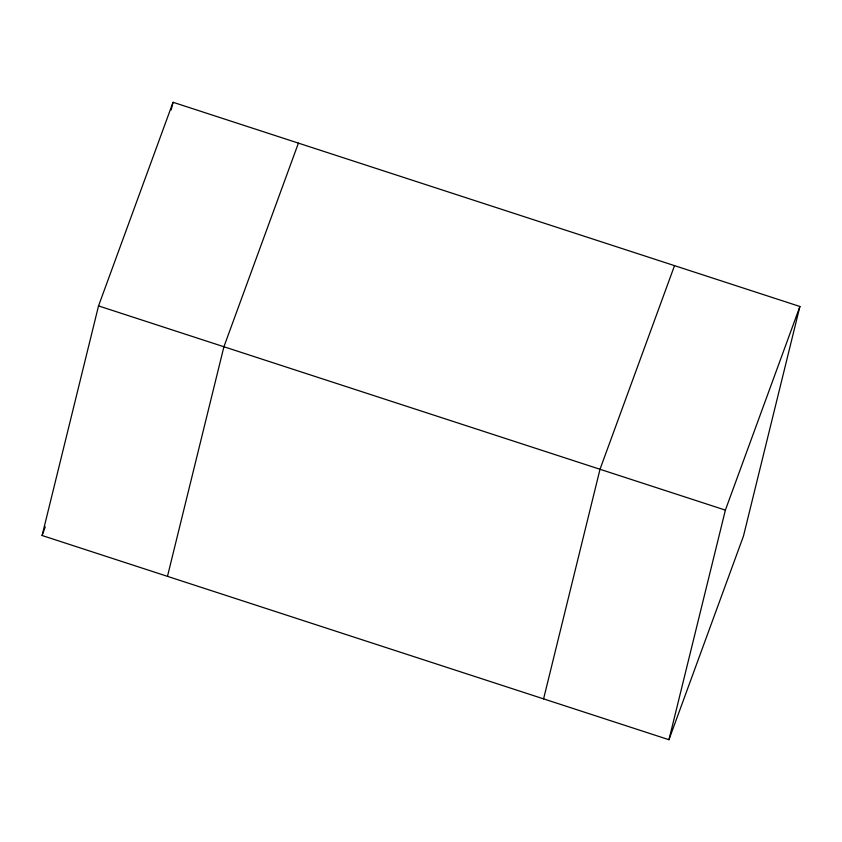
<?xml version="1.0" encoding="UTF-8"?>
<svg xmlns="http://www.w3.org/2000/svg" width="842" height="842" viewBox="0 0 842 842"><rect width="100%" height="100%" fill="white"/><g stroke="black" fill="none" stroke-linecap="round" stroke-linejoin="round"><path stroke-width="1.26" d="M42.1 535.512L98.535 305.909L173.052 102.282L799.9 306.488L743.465 536.091L668.948 739.718L42.1 535.512L45.258 526.871M171.168 109.944L173.052 102.282M167.474 576.349L223.909 346.757L298.415 143.129M543.585 698.871L600.009 469.278L674.526 265.651M668.948 739.718L725.383 510.115L799.9 306.488M98.535 305.909L725.383 510.115"/></g></svg>
